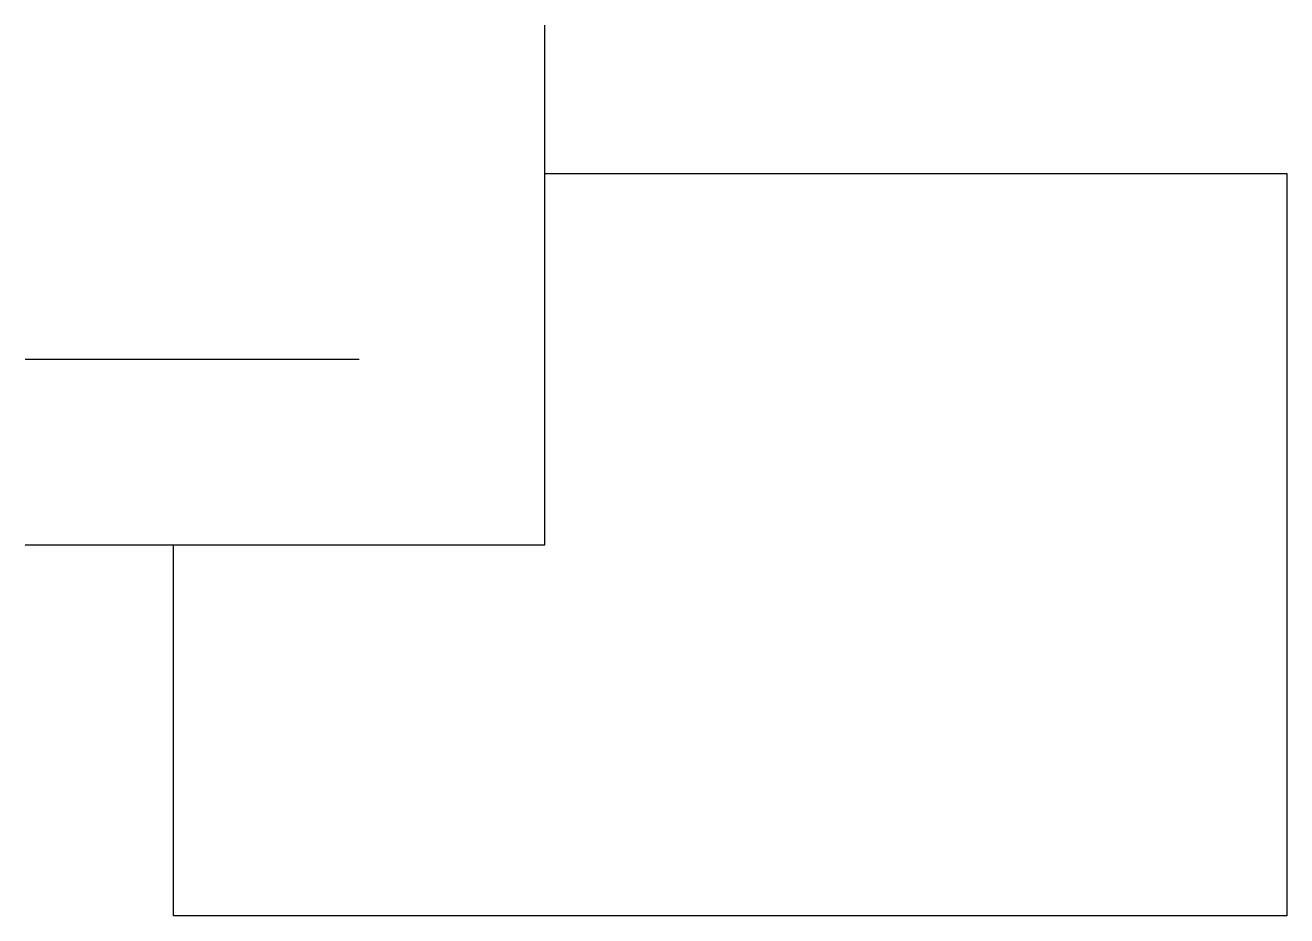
# Model space of a CAD drawing. Header units: millimetres. Extents: x 6 to 40, y 10 to 34.
import ezdxf

# ---------------------------------------------------------------- set-up
doc = ezdxf.new("R2010")
doc.units = ezdxf.units.MM
doc.layers.get('0').update_dxf_attribs({"lineweight": 25})

msp = doc.modelspace()

# ---------------------------------------------------------------- linework, layer by layer
for p, q in [((20, 20), (20, 34)), ((6, 25), (15, 25)), ((6, 20), (20, 20))]:
    msp.add_line(p, q)
at = {"flags": 128}
msp.add_lwpolyline([(20, 30), (40, 30), (40, 10), (10, 10), (10, 20)], dxfattribs=at)

doc.saveas('drawing.dxf')
